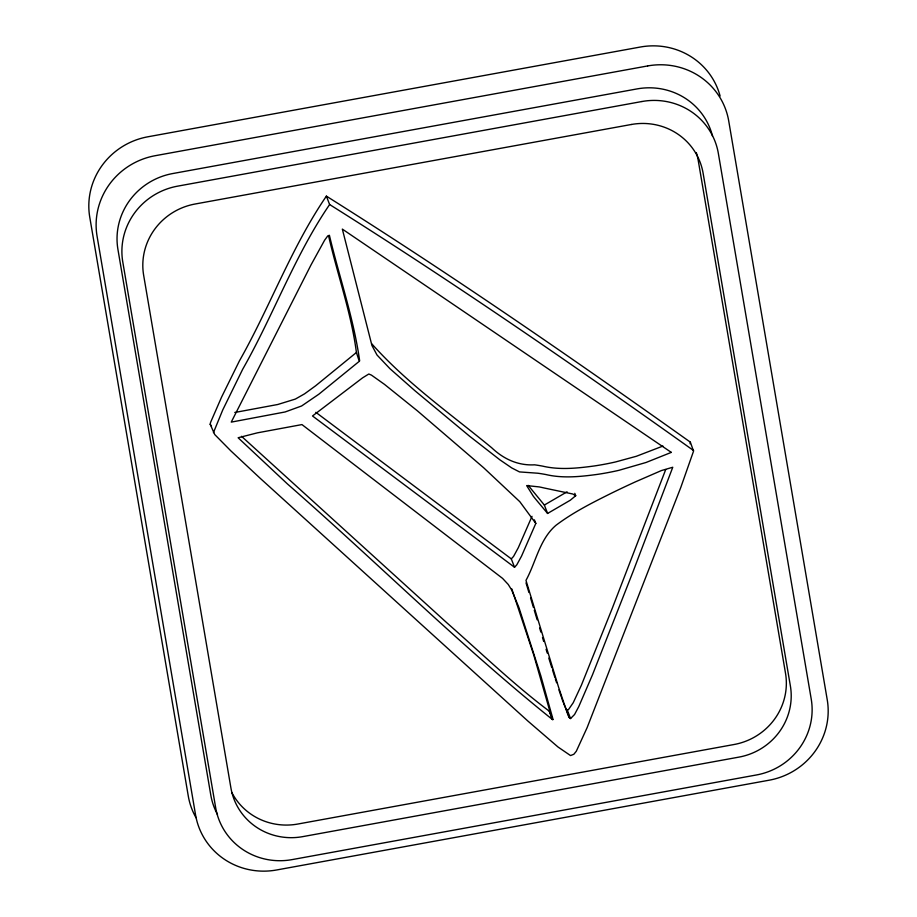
<?xml version="1.0" encoding="UTF-8"?>
<svg xmlns="http://www.w3.org/2000/svg" width="917" height="917" viewBox="0 0 917 917"><rect width="100%" height="100%" fill="white"/><g stroke="black" fill="none" stroke-linecap="round" stroke-linejoin="round"><path stroke-width="1.38" d="M690.352 442.154L693.55 451.141L680.781 487.466L587.121 727.639L576.277 751.287L573.836 754.267L570.534 755.562L558.006 747L527.905 721.071L260.084 478.204L230.832 450.855L214.75 434.566L210.188 424.262L210.601 422.324L221.547 397.176L239.429 360.874C269.942 307.057 291.423 247.281 326.383 196.135C450.293 274 571.096 357.321 690.352 442.154L690.077 443.782M213.432 432.664L222.751 409.933L242.673 369.276C273.3 315.54 294.632 255.66 329.627 204.537C453.548 282.379 574.397 365.631 693.596 450.568M234.798 412.478L277.736 404.5L295.354 399.078L304.57 393.84L315.608 385.805L356.415 352.495C351.291 313.006 337.513 274.951 328.653 236.127M359.659 360.897C353.71 318.348 339.29 277.06 329.398 235.291L327.77 235.887L324.607 240.22L311.046 264.864L231.244 422.118L285.13 411.962L301.613 405.979L318.852 394.207L359.281 361.309L356.415 352.495M665.696 469.584L612.304 608.223L581.378 685.228L573.228 702.731L568.402 709.712L566.431 709.815L563.565 703.396M575.716 495.719L570.294 500.223L547.598 513.451L536.548 500.223A168.533 163.386 -21.1 0 1 533.327 496.235L526.645 485.574L539.288 486.927A167.845 162.71 -21.1 0 1 544.217 488.004L572.816 494.011L575.716 495.719L574.787 493.323M532.009 516.34L518.311 547.69L513.554 556.424L511.296 558.866L315.838 412.329M535.803 523.435L521.555 556.092L516.798 564.826L514.54 567.279L312.502 415.974L362.57 377.861L368.806 374.01L371.454 375.122L384.429 384.326L417.418 410.862L483.626 467.727L519.801 501.679L535.803 523.435L534.416 519.836M567.05 491.821L544.354 505.049L528.192 485.357M570.557 718.561L574.558 714.503L578.765 706.606L592.474 674.832L633.143 571.394L672.769 467.246L661.478 470.536L635.298 481.906A1009.399 978.554 -21.1 0 0 612.132 492.853C592.772 502.47 573.251 512.248 555.943 525.326C539.563 539.276 535.872 562.339 525.98 580.381L558.602 687.292L567.692 714.194L568.941 717.197L570.557 718.561L567.314 710.159M662.957 446.052L636.364 456.276L615.651 461.927A275.662 267.237 -21.1 0 1 594.216 465.974C577.206 468.278 559.611 470.123 542.692 466.145A157.816 153.001 -21.1 0 0 534.611 464.827C518.139 465.733 503.742 459.188 491.684 447.748C451.015 414.232 407.056 383.409 371.912 343.978M241.515 436.309L447.083 623.01C480.852 652.686 513.325 684.174 549.294 711.191L552.538 719.593C460.334 645.648 376.44 561.674 287.434 483.947L238.122 437.753L257.379 432.847L301.957 424.582L502.55 578.363L508.259 584.484L511.617 589.906L518.919 607.501L540.801 675.726L553.089 719.581M211.506 426.153L210.188 424.262M511.812 588.909L533.751 654.967L549.845 711.179M544.354 505.049L547.598 513.451M511.296 558.866L514.54 567.279M566.431 709.815L569.675 718.217M549.294 711.191L552.538 719.593M326.383 196.135L329.627 204.537M563.221 702.422L561.731 698.158M561.33 697.012L558.923 689.836M555.358 678.889L556.596 682.718M554.923 677.525L552.538 670.029M551.816 667.736L548.79 658.074M546.073 649.247L547.243 653.064M542.497 637.498L543.689 641.453M526.026 582.903L528.914 592.462M530.565 597.93L533.442 607.49M534.267 610.229L537.156 619.789M539.62 627.985L540.858 632.088M231.76 792.403A62.7 60.786 -21.1 0 0 297.865 824.028L734.104 744.501A62.7 60.786 -21.1 0 0 785.514 673.273L698.261 160.647A62.7 60.786 -21.1 0 0 696.301 152.589M217.489 814.456A66.746 64.706 -21.1 0 1 210.795 795.085L117.926 249.39A66.746 64.706 -21.1 0 1 172.648 173.565L637.028 88.915A66.746 64.706 -21.1 0 1 712.498 136.083M196.02 817.723A70.792 68.626 -21.1 0 1 188.272 796.002L89.763 217.226A70.792 68.626 -21.1 0 1 147.797 136.805L640.33 47.031A70.792 68.626 -21.1 0 1 720.109 96.044M671.301 452.39L646.061 462.477L618.895 470.329A275.662 267.237 -21.1 0 1 597.46 474.376C580.45 476.68 562.855 478.536 545.936 474.548A157.816 153.001 -21.1 0 0 537.855 473.229L519.481 471.911L511.789 467.957L499.903 459.841L469.481 436.125L414.908 390.711L389.92 368.657L376.99 354.982L371.947 345.526L342.339 229.101L671.301 452.39M647.631 65.944L155.099 155.73A70.792 68.626 -21.1 0 0 97.064 236.15L195.562 814.915A70.792 68.626 -21.1 0 0 276.67 869.969L769.191 780.195A70.792 68.626 -21.1 0 0 827.237 699.774L728.728 120.998A70.792 68.626 -21.1 0 0 647.631 65.944M641.9 101.523L177.508 186.174A66.746 64.706 -21.1 0 0 122.786 261.998L215.667 807.705A66.746 64.706 -21.1 0 0 292.133 859.607L756.514 774.957A66.746 64.706 -21.1 0 0 811.236 699.132L718.355 153.437A66.746 64.706 -21.1 0 0 641.9 101.523M631.297 124.494L195.057 204.021A62.7 60.786 -21.1 0 0 143.648 275.249L230.901 787.875A62.7 60.786 -21.1 0 0 302.725 836.636L738.964 757.11A62.7 60.786 -21.1 0 0 790.374 685.882L703.121 173.256A62.7 60.786 -21.1 0 0 631.297 124.494"/></g></svg>
